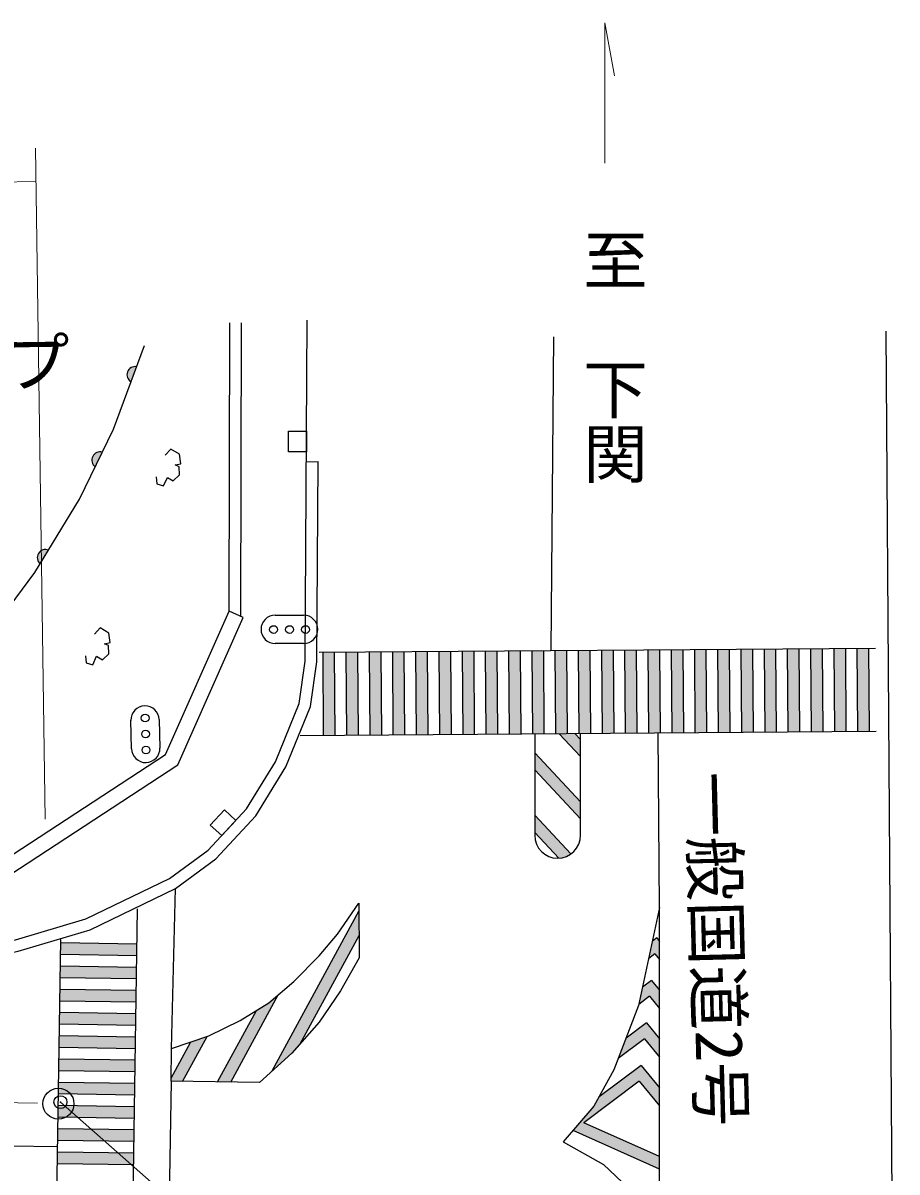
# Model space of a CAD drawing. Units: millimetres at full size, sheet at 1:1000; details may follow other scales. Extents: x 40000 to 680000, y 20000 to 380000.
# Drawn here: x 171218 to 205080, y 274443 to 318947 of the extents above; entities that cross this region are included whole.
import ezdxf
from ezdxf.enums import TextEntityAlignment as Align

# ---------------------------------------------------------------- set-up
doc = ezdxf.new("R2010")
doc.units = ezdxf.units.MM
doc.header["$LTSCALE"] = 1000
doc.header["$PDMODE"] = 32
doc.header["$PDSIZE"] = 500
doc.linetypes.add('CHAIN', pattern=[18.5, 12, -1.5, 3.5, -1.5])
for name, color, linetype, lineweight in [('M-BGD', 7, 'Continuous', 25), ('M-BMK', 2, 'CHAIN', 13), ('M-BMK-HTXT', 7, 'Continuous', 13), ('M-BMK-SRVR', 3, 'Continuous', 25), ('M-STR-HTXT', 7, 'Continuous', 13), ('M-STR-STRC', 7, 'Continuous', 25)]:
    doc.layers.add(name, color=color, linetype=linetype, lineweight=lineweight)
doc.layers.add('M-OTRS', color=6, linetype='Continuous')
doc.styles.add('@ＭＳ ゴシック', font='')
doc.styles.add('ＭＳ ゴシック', font='')
doc.styles.get('@ＭＳ ゴシック').set_extended_font_data('@MS Gothic')
doc.styles.get('ＭＳ ゴシック').set_extended_font_data('MS Gothic')

msp = doc.modelspace()

# ---------------------------------------------------------------- hatches: boundary and pattern name
at = {"layer": 'M-BGD'}
for points in [[(175620, 305635, 0.84072), (175404, 305047)], [(174293, 302321, 0.84072), (174018, 301759)], [(172206, 298531, 0.84072), (171882, 297996)]]:
    msp.add_hatch(color=256, dxfattribs=at).paths.add_polyline_path(points)
at = {"layer": 'M-STR-STRC'}
for points in [[(188679, 294618), (188229, 294614), (188253, 291391), (188703, 291395)], [(189579, 294624), (189129, 294621), (189153, 291398), (189603, 291401)], [(190479, 294631), (190029, 294628), (190053, 291405), (190503, 291408)], [(191379, 294638), (190929, 294635), (190953, 291412), (191403, 291415)], [(192279, 294645), (191829, 294641), (191853, 291418), (192303, 291422)], [(193179, 294651), (192729, 294648), (192753, 291425), (193203, 291428)], [(194078, 294658), (193629, 294655), (193653, 291432), (194103, 291435)], [(194978, 294665), (194528, 294662), (194553, 291439), (195003, 291442)], [(195878, 294672), (195428, 294668), (195453, 291445), (195903, 291449)], [(196778, 294679), (196328, 294675), (196353, 291452), (196803, 291456)], [(197678, 294685), (197228, 294682), (197253, 291459), (197703, 291462)], [(198578, 294692), (198128, 294689), (198153, 291466), (198603, 291469)], [(199478, 294699), (199028, 294695), (199053, 291472), (199503, 291476)], [(200378, 294706), (199928, 294702), (199953, 291479), (200403, 291483)], [(201278, 294712), (200828, 294709), (200853, 291486), (201303, 291489)], [(202178, 294719), (201728, 294716), (201753, 291493), (202203, 291496)], [(203078, 294726), (202628, 294723), (202652, 291499), (203102, 291503)], [(203978, 294733), (203528, 294729), (203552, 291506), (204002, 291510)], [(183279, 294577), (182829, 294574), (182853, 291351), (183303, 291354)], [(184179, 294584), (183729, 294580), (183753, 291357), (184203, 291361)], [(185079, 294591), (184629, 294587), (184653, 291364), (185103, 291368)], [(185979, 294597), (185529, 294594), (185553, 291371), (186003, 291374)], [(186879, 294604), (186429, 294601), (186453, 291378), (186903, 291381)], [(187779, 294611), (187329, 294607), (187353, 291384), (187803, 291388)], [(192817, 291194), (192602, 291424), (191990, 291419), (192817, 290534)], [(191043, 290675), (191043, 290016), (192816, 288118), (192816, 288777)], [(191043, 288258), (191043, 287599), (191977, 286599, 0.14154), (192442, 286761)], [(184236, 283603), (184235, 284541), (180867, 278356), (181636, 279050), (181954, 279411)], [(195882, 283376), (195770, 283511), (195602, 283386), (195459, 282718), (195695, 282894), (195882, 282668)], [(175630, 283283), (172684, 283327), (172677, 282877), (175623, 282833)], [(175616, 282383), (172671, 282428), (172664, 281978), (175609, 281933)], [(195882, 281487), (195570, 281865), (195221, 281605), (195078, 280937), (195496, 281248), (195882, 280779)], [(175603, 281483), (172657, 281528), (172650, 281078), (175596, 281033)], [(181106, 281304), (180744, 280995), (180264, 280698), (178759, 277934), (179268, 277928)], [(175589, 280583), (172644, 280628), (172637, 280178), (175582, 280133)], [(195371, 280220), (194583, 279632), (194279, 278845), (195296, 279603), (195881, 278891), (195881, 279599)], [(175575, 279683), (172630, 279728), (172623, 279278), (175569, 279233)], [(178353, 279698), (177725, 279486), (176956, 278073), (176954, 277956), (177401, 277950)], [(175562, 278784), (172616, 278828), (172610, 278378), (175555, 278334)], [(192945, 276353), (195096, 277957), (195881, 277002), (195881, 277710), (195171, 278574), (193535, 277355), (193338, 276996), (192527, 276046), (195881, 274558), (195881, 275050)], [(175548, 277884), (172603, 277928), (172596, 277478), (175541, 277434)], [(175535, 276984), (172589, 277028), (172582, 276578), (175528, 276534)], [(175521, 276084), (172576, 276128), (172569, 275678), (175514, 275634)], [(175508, 275184), (172562, 275228), (172555, 274778), (175501, 274734)]]:
    msp.add_hatch(color=256, dxfattribs=at).paths.add_polyline_path(points)

# ---------------------------------------------------------------- linework, layer by layer
at = {"layer": 'M-BGD'}
for p, q in [((179203, 296162), (179231, 307332)), ((179653, 295962), (179681, 307331)), ((204652, 307012), (205080, 244174)), ((182199, 301952), (182649, 301960)), ((179752, 295918), (179203, 296162))]:
    msp.add_line(p, q, dxfattribs=at)
for points in [[(67445, 281808), (75550, 281938), (88157, 282139), (97148, 282234), (108338, 282504), (117866, 282741), (130732, 282631), (140757, 282561), (153081, 282376), (164369, 282330), (166064, 282499), (168515, 282912), (170925, 283435), (173656, 284244), (176900, 285811), (178392, 286907), (179875, 288508), (180996, 290336), (181915, 292595), (182151, 294231), (182233, 307435)], [(156281, 300193), (153675, 298358), (151288, 297220), (148701, 296413), (146714, 296284), (143388, 296376), (138815, 296541), (142357, 294725), (144673, 293677), (147998, 292850), (153453, 291454), (158175, 290204), (162823, 289066), (164530, 289910), (166916, 291837), (168722, 293824), (169713, 295035), (171679, 297662), (173406, 300510), (174729, 303210), (175922, 306458)], [(176382, 301367), (176404, 301095), (176668, 301018), (176811, 301345), (177038, 301211), (177286, 301441), (177274, 301755), (177113, 301831), (177339, 301875), (177287, 302245), (176949, 302441), (176727, 302207)], [(67452, 281359), (75557, 281488), (88163, 281689), (97156, 281784), (108349, 282054), (117870, 282291), (130729, 282181), (140752, 282111), (153076, 281926), (164391, 281880), (166124, 282053), (168600, 282470), (171037, 282999), (173819, 283823), (177133, 285424), (178693, 286569), (180235, 288234), (181399, 290133), (182353, 292476), (182601, 294197), (182649, 301960)], [(67408, 283942), (72968, 284032), (87686, 284247), (98137, 284378), (114549, 284748), (128726, 284729), (145638, 284619), (157374, 284577), (162806, 284729), (170469, 286515), (176737, 290615), (179203, 296162)], [(67418, 283342), (72977, 283432), (87694, 283647), (98147, 283778), (114556, 284148), (128724, 284129), (145635, 284019), (157381, 283977), (162884, 284131), (170709, 285954), (177214, 290210), (179752, 295918)], [(173641, 294441), (173663, 294169), (173927, 294093), (174070, 294419), (174297, 294285), (174545, 294515), (174533, 294830), (174371, 294905), (174598, 294949), (174546, 295319), (174207, 295515), (173986, 295281)]]:
    msp.add_lwpolyline(points, dxfattribs=at)
for points in [[(182202, 302339), (181502, 302342), (181507, 303142), (182207, 303139)], [(178916, 287472), (179459, 288059), (179019, 288467), (178476, 287880)]]:
    msp.add_lwpolyline(points, close=True, dxfattribs=at)
for centre, start, end in [((175563, 305322), 79.7218, 239.9395), ((174205, 302016), 73.7939, 234.0117), ((172091, 298235), 68.6563, 228.874)]:
    msp.add_arc(centre, 318, start, end, dxfattribs=at)
at = {"layer": 'M-BMK'}
msp.add_lwpolyline([(67512, 277902), (99963, 277710), (128114, 277544), (154781, 277438), (172608, 277090)], dxfattribs=at)
at = {"layer": 'M-BMK-HTXT'}
for p, q in [((193755, 313513), (193755, 318947)), ((193755, 318947), (194136, 316897))]:
    msp.add_line(p, q, dxfattribs=at)
at = {"layer": 'M-BMK-SRVR'}
msp.add_circle((172590, 277090), 600, dxfattribs=at)
at = {"layer": 'M-OTRS'}
msp.add_point((172669, 277150), dxfattribs=at)
at = {"layer": 'M-STR-HTXT'}
for p, q in [((172077, 288108), (171701, 314103)), ((171720, 312807), (66937, 311320)), ((172669, 277150), (178955, 271608))]:
    msp.add_line(p, q, dxfattribs=at)
at = {"layer": 'M-STR-STRC'}
for p, q in [((191681, 294640), (191783, 306788)), ((180990, 296010), (182090, 296010)), ((182090, 294910), (180990, 294910)), ((182697, 294573), (204252, 294735)), ((188679, 294618), (188703, 291395)), ((189129, 294621), (189153, 291398)), ((189579, 294624), (189603, 291401)), ((190029, 294628), (190053, 291405)), ((190479, 294631), (190503, 291408)), ((190929, 294635), (190953, 291412)), ((191379, 294638), (191403, 291415)), ((191829, 294641), (191853, 291418)), ((192279, 294645), (192303, 291422)), ((192729, 294648), (192753, 291425)), ((193179, 294651), (193203, 291428)), ((193629, 294655), (193653, 291432)), ((194078, 294658), (194103, 291435)), ((194528, 294662), (194553, 291439)), ((194978, 294665), (195003, 291442)), ((195428, 294668), (195453, 291445)), ((195878, 294672), (195903, 291449)), ((196328, 294675), (196353, 291452)), ((196778, 294679), (196803, 291456)), ((197228, 294682), (197253, 291459)), ((197678, 294685), (197703, 291462)), ((198128, 294689), (198153, 291466)), ((198578, 294692), (198603, 291469)), ((199028, 294695), (199053, 291472)), ((199478, 294699), (199503, 291476)), ((199928, 294702), (199953, 291479)), ((200378, 294706), (200403, 291483)), ((200828, 294709), (200853, 291486)), ((201278, 294712), (201303, 291489)), ((201728, 294716), (201753, 291493)), ((202178, 294719), (202203, 291496)), ((202628, 294723), (202652, 291499)), ((203078, 294726), (203102, 291503)), ((203528, 294729), (203552, 291506)), ((203978, 294733), (204002, 291510)), ((182829, 294574), (182853, 291351)), ((183279, 294577), (183303, 291354)), ((183729, 294580), (183753, 291357)), ((184179, 294584), (184203, 291361)), ((184629, 294587), (184653, 291364)), ((185079, 294591), (185103, 291368)), ((185529, 294594), (185553, 291371)), ((185979, 294597), (186003, 291374)), ((186429, 294601), (186453, 291378)), ((186879, 294604), (186903, 291381)), ((187329, 294607), (187353, 291384)), ((187779, 294611), (187803, 291388)), ((188229, 294614), (188253, 291391)), ((176497, 291965), (176524, 290865)), ((175425, 290838), (175398, 291938)), ((181951, 291344), (204276, 291512)), ((191043, 291412), (191043, 287485)), ((192817, 290534), (191990, 291419)), ((192817, 291194), (192602, 291424)), ((192816, 287485), (192817, 291426)), ((195882, 284691), (195831, 291448)), ((192816, 288777), (191043, 290675)), ((192816, 288118), (191043, 290016)), ((192442, 286761), (191043, 288258)), ((191977, 286599), (191043, 287599)), ((176974, 279232), (177133, 285424)), ((175409, 268650), (175650, 284638)), ((180867, 278356), (184235, 284541)), ((181954, 279411), (184236, 283603)), ((195770, 283511), (195602, 283386)), ((195770, 283511), (195882, 283376)), ((172485, 270092), (172686, 283451)), ((172684, 283327), (175630, 283283)), ((172677, 282877), (175623, 282833)), ((195695, 282894), (195459, 282718)), ((195695, 282894), (195882, 282668)), ((172671, 282428), (175616, 282383)), ((172664, 281978), (175609, 281933)), ((195570, 281865), (195221, 281605)), ((195570, 281865), (195882, 281487)), ((172657, 281528), (175603, 281483)), ((179268, 277928), (181106, 281304)), ((172650, 281078), (175596, 281033)), ((195496, 281248), (195078, 280937)), ((195496, 281248), (195882, 280779)), ((172644, 280628), (175589, 280583)), ((178759, 277934), (180264, 280698)), ((172637, 280178), (175582, 280133)), ((195371, 280220), (194583, 279632)), ((195371, 280220), (195881, 279599)), ((172630, 279728), (175575, 279683)), ((176956, 278073), (177725, 279486)), ((177401, 277950), (178353, 279698)), ((195296, 279603), (194279, 278845)), ((195296, 279603), (195881, 278891)), ((172623, 279278), (175569, 279233)), ((172616, 278828), (175562, 278784)), ((172610, 278378), (175555, 278334)), ((195171, 278574), (193535, 277355)), ((195171, 278574), (195881, 277710)), ((172603, 277928), (175548, 277884)), ((176954, 277956), (176801, 267701)), ((195096, 277957), (192945, 276353)), ((195096, 277957), (195881, 277002)), ((172596, 277478), (175541, 277434)), ((172589, 277028), (175535, 276984)), ((172582, 276578), (175528, 276534)), ((172576, 276128), (175521, 276084)), ((195881, 274558), (192527, 276046)), ((195881, 275050), (192945, 276353)), ((172569, 275678), (175514, 275634)), ((170695, 275456), (172565, 275428)), ((172562, 275228), (175508, 275184)), ((172555, 274778), (175501, 274734))]:
    msp.add_line(p, q, dxfattribs=at)
for points in [[(176954, 277956), (176974, 279232), (178413, 279719), (179629, 280306), (180744, 280995), (181717, 281826), (182689, 282819), (183399, 283649), (184234, 284856), (184238, 282744), (183520, 281461), (182689, 280245), (181636, 279050), (180379, 277915)], [(192152, 275607), (193712, 274739), (194926, 273581), (195881, 272009), (195882, 284691), (195068, 280893), (194106, 278395), (193338, 276996)]]:
    msp.add_lwpolyline(points, close=True, dxfattribs=at)
for centre in [(180924, 295454), (181544, 295454), (182164, 295454), (175951, 292026), (175967, 291406), (175982, 290786)]:
    msp.add_circle(centre, 150, dxfattribs=at)
for centre, radius, start, end in [((180990, 295460), 550, 90, 180), ((182090, 295460), 550, 0, 90), ((180990, 295460), 550, 180, 270), ((182090, 295460), 550, 270, 0), ((175947, 291951), 550, 91.4148, 181.4148), ((175947, 291951), 550, 1.4148, 91.4148), ((175975, 290852), 550, 181.4148, 271.4148), ((175975, 290852), 550, 271.4148, 1.4148), ((191930, 287485), 887, 180, 0)]:
    msp.add_arc(centre, radius, start, end, dxfattribs=at)

# ---------------------------------------------------------------- texts
at = {"layer": 'M-BMK-HTXT'}
for s, rotation, style, p in [('至\u3000下関', 270, '@ＭＳ ゴシック', (192673, 311038)), ('一般国道2号', 271.474, 'ＭＳ ゴシック', (196465, 289911))]:
    msp.add_text(s, height=1833, rotation=rotation, dxfattribs=dict(at, style=style)).set_placement(p, align=Align.BOTTOM_LEFT)
at = {"layer": 'M-STR-HTXT', "style": 'ＭＳ ゴシック'}
msp.add_text('ガードパイプ', height=1833, rotation=0.86, dxfattribs=at).set_placement((158050, 304124), align=Align.BOTTOM_LEFT)

doc.saveas('drawing.dxf')
